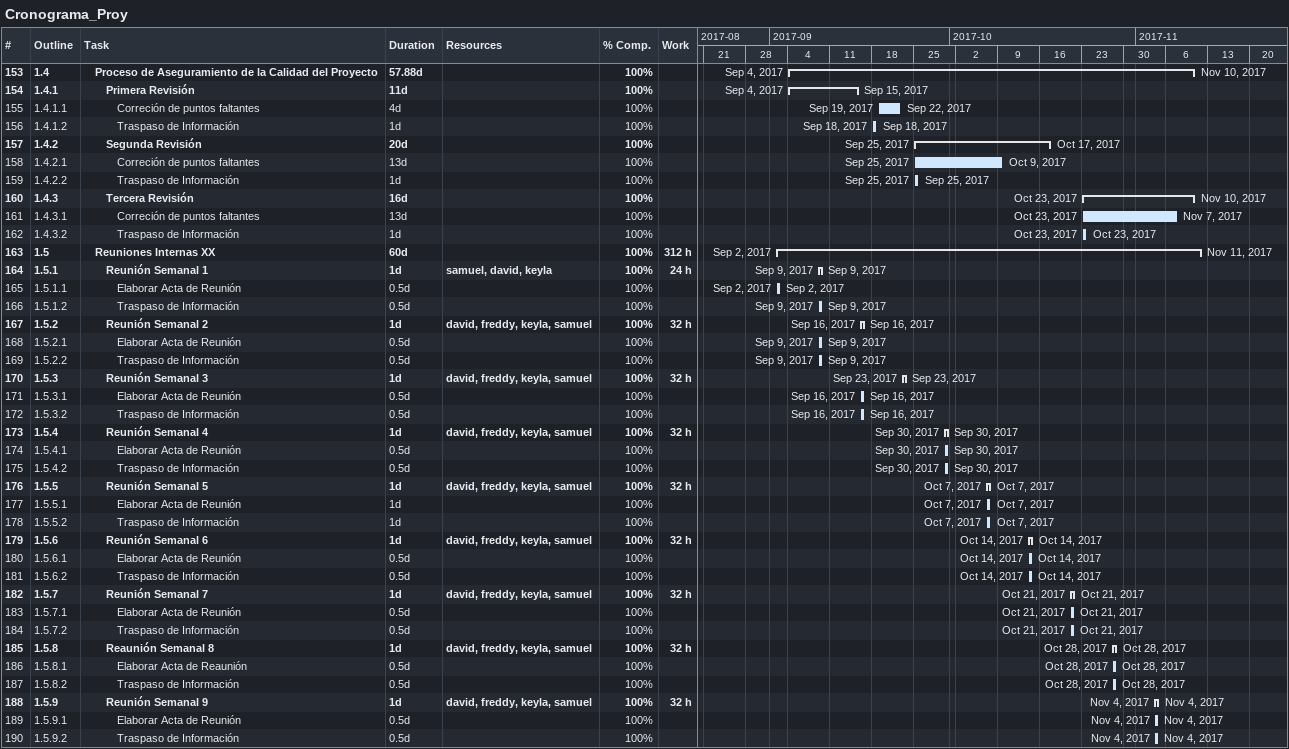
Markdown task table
Cronograma_Proy

| ID | WBS | Task | Duration | Start | Finish | Resources | % complete | Work (h) |
|---|---|---|---|---|---|---|---|---|
| 153 | 1.4 | **Proceso de Aseguramiento de la Calidad del Proyecto** | 57.88d | 2017-09-04 | 2017-11-10 |  | 100 |  |
| 154 | 1.4.1 | **Primera Revisión** | 11d | 2017-09-04 | 2017-09-15 |  | 100 |  |
| 155 | 1.4.1.1 | Correción de puntos faltantes | 4d | 2017-09-19 | 2017-09-22 |  | 100 |  |
| 156 | 1.4.1.2 | Traspaso de Información | 1d | 2017-09-18 | 2017-09-18 |  | 100 |  |
| 157 | 1.4.2 | **Segunda Revisión** | 20d | 2017-09-25 | 2017-10-17 |  | 100 |  |
| 158 | 1.4.2.1 | Correción de puntos faltantes | 13d | 2017-09-25 | 2017-10-09 |  | 100 |  |
| 159 | 1.4.2.2 | Traspaso de Información | 1d | 2017-09-25 | 2017-09-25 |  | 100 |  |
| 160 | 1.4.3 | **Tercera Revisión** | 16d | 2017-10-23 | 2017-11-10 |  | 100 |  |
| 161 | 1.4.3.1 | Correción de puntos faltantes | 13d | 2017-10-23 | 2017-11-07 |  | 100 |  |
| 162 | 1.4.3.2 | Traspaso de Información | 1d | 2017-10-23 | 2017-10-23 |  | 100 |  |
| 163 | 1.5 | **Reuniones Internas XX** | 60d | 2017-09-02 | 2017-11-11 |  | 100 | 312 |
| 164 | 1.5.1 | **Reunión Semanal 1** | 1d | 2017-09-09 | 2017-09-09 | samuel, david, keyla | 100 | 24 |
| 165 | 1.5.1.1 | Elaborar Acta de Reunión | 0.5d | 2017-09-02 | 2017-09-02 |  | 100 |  |
| 166 | 1.5.1.2 | Traspaso de Información | 0.5d | 2017-09-09 | 2017-09-09 |  | 100 |  |
| 167 | 1.5.2 | **Reunión Semanal 2** | 1d | 2017-09-16 | 2017-09-16 | david, freddy, keyla, samuel | 100 | 32 |
| 168 | 1.5.2.1 | Elaborar Acta de Reunión | 0.5d | 2017-09-09 | 2017-09-09 |  | 100 |  |
| 169 | 1.5.2.2 | Traspaso de Información | 0.5d | 2017-09-09 | 2017-09-09 |  | 100 |  |
| 170 | 1.5.3 | **Reunión Semanal 3** | 1d | 2017-09-23 | 2017-09-23 | david, freddy, keyla, samuel | 100 | 32 |
| 171 | 1.5.3.1 | Elaborar Acta de Reunión | 0.5d | 2017-09-16 | 2017-09-16 |  | 100 |  |
| 172 | 1.5.3.2 | Traspaso de Información | 0.5d | 2017-09-16 | 2017-09-16 |  | 100 |  |
| 173 | 1.5.4 | **Reunión Semanal 4** | 1d | 2017-09-30 | 2017-09-30 | david, freddy, keyla, samuel | 100 | 32 |
| 174 | 1.5.4.1 | Elaborar Acta de Reunión | 0.5d | 2017-09-30 | 2017-09-30 |  | 100 |  |
| 175 | 1.5.4.2 | Traspaso de Información | 0.5d | 2017-09-30 | 2017-09-30 |  | 100 |  |
| 176 | 1.5.5 | **Reunión Semanal 5** | 1d | 2017-10-07 | 2017-10-07 | david, freddy, keyla, samuel | 100 | 32 |
| 177 | 1.5.5.1 | Elaborar Acta de Reunión | 1d | 2017-10-07 | 2017-10-07 |  | 100 |  |
| 178 | 1.5.5.2 | Traspaso de Información | 1d | 2017-10-07 | 2017-10-07 |  | 100 |  |
| 179 | 1.5.6 | **Reunión Semanal 6** | 1d | 2017-10-14 | 2017-10-14 | david, freddy, keyla, samuel | 100 | 32 |
| 180 | 1.5.6.1 | Elaborar Acta de Reunión | 0.5d | 2017-10-14 | 2017-10-14 |  | 100 |  |
| 181 | 1.5.6.2 | Traspaso de Información | 0.5d | 2017-10-14 | 2017-10-14 |  | 100 |  |
| 182 | 1.5.7 | **Reunión Semanal 7** | 1d | 2017-10-21 | 2017-10-21 | david, freddy, keyla, samuel | 100 | 32 |
| 183 | 1.5.7.1 | Elaborar Acta de Reunión | 0.5d | 2017-10-21 | 2017-10-21 |  | 100 |  |
| 184 | 1.5.7.2 | Traspaso de Información | 0.5d | 2017-10-21 | 2017-10-21 |  | 100 |  |
| 185 | 1.5.8 | **Reaunión Semanal 8** | 1d | 2017-10-28 | 2017-10-28 | david, freddy, keyla, samuel | 100 | 32 |
| 186 | 1.5.8.1 | Elaborar Acta de Reaunión | 0.5d | 2017-10-28 | 2017-10-28 |  | 100 |  |
| 187 | 1.5.8.2 | Traspaso de Información | 0.5d | 2017-10-28 | 2017-10-28 |  | 100 |  |
| 188 | 1.5.9 | **Reunión Semanal 9** | 1d | 2017-11-04 | 2017-11-04 | david, freddy, keyla, samuel | 100 | 32 |
| 189 | 1.5.9.1 | Elaborar Acta de Reunión | 0.5d | 2017-11-04 | 2017-11-04 |  | 100 |  |
| 190 | 1.5.9.2 | Traspaso de Información | 0.5d | 2017-11-04 | 2017-11-04 |  | 100 |  |
